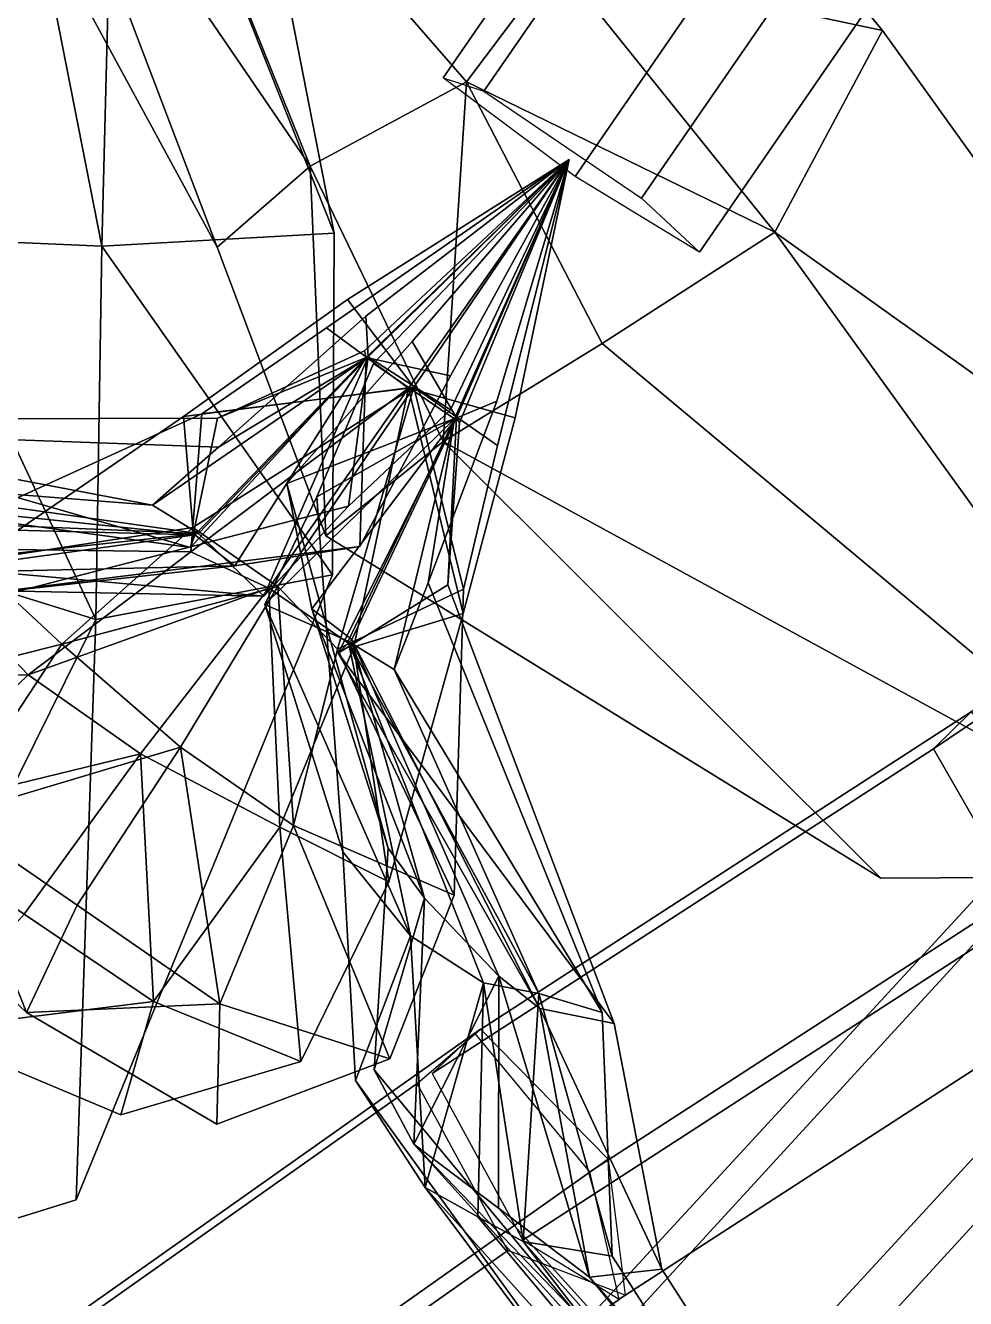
# Model space of a CAD drawing. Header units: metres. Extents: x -488 to 282, y -579 to 399.
# Drawn here: x -228.97 to -213.12, y -337.57 to -316.11 of the extents above; entities that cross this region are included whole.
import ezdxf

# ---------------------------------------------------------------- set-up
doc = ezdxf.new("R2010")
doc.units = ezdxf.units.M

msp = doc.modelspace()

# ---------------------------------------------------------------- linework, layer by layer
at = {"layer": 'coreopsi_1InfInt', "color": 3}
for points in [[(-204.6831, -322.0607, 48.5466), (-213.0257, -327.6809, 51.3827), (-213.6622, -328.307, 48.2675), (-205.2395, -322.6329, 45.4059)], [(-205.2395, -322.6329, 45.4059), (-213.6622, -328.307, 48.2675), (-212.0689, -331.0773, 47.4635), (-203.5815, -325.359, 44.582)], [(-213.0257, -327.6809, 51.3827), (-221.395, -333.0985, 54.5185), (-222.1119, -333.7765, 51.4318), (-213.6622, -328.307, 48.2675)], [(-211.074, -330.0097, 52.5094), (-219.4577, -335.4371, 55.6494), (-221.395, -333.0985, 54.5185), (-213.0257, -327.6809, 51.3827)], [(-213.6622, -328.307, 48.2675), (-222.1119, -333.7765, 51.4318), (-220.5837, -336.5894, 50.6498), (-212.0689, -331.0773, 47.4635)], [(-210.4861, -332.0967, 50.1011), (-218.9591, -337.5823, 53.2721), (-219.4577, -335.4371, 55.6494), (-211.074, -330.0097, 52.5094)], [(-212.0689, -331.0773, 47.4635), (-220.5837, -336.5894, 50.6498), (-218.9591, -337.5823, 53.2721), (-210.4861, -332.0967, 50.1011)]]:
    msp.add_3dface(points, dxfattribs=at)
at = {"layer": 'coreopsi_1Pdcel', "color": 3}
for points in [[(-213.6082, -309.8047, 196.4427), (-219.7009, -318.6608, 195.7533), (-221.9276, -316.9952, 194.1112), (-216.0362, -308.4585, 194.7932)], [(-216.0362, -308.4585, 194.7932), (-221.9276, -316.9952, 194.1112), (-221.242, -317.2183, 190.9633), (-215.4744, -308.8777, 191.6409)], [(-215.4744, -308.8777, 191.6409), (-221.242, -317.2183, 190.9633), (-218.5852, -319.0237, 190.6306), (-212.6939, -310.4869, 191.3127)], [(-211.5113, -311.0773, 194.2591), (-217.604, -319.9333, 193.5697), (-219.7009, -318.6608, 195.7533), (-213.6082, -309.8047, 196.4427)], [(-212.6939, -310.4869, 191.3127), (-218.5852, -319.0237, 190.6306), (-217.604, -319.9333, 193.5697), (-211.5113, -311.0773, 194.2591)], [(-210.7218, -332.7375, 47.6025), (-217.9631, -340.6015, 45.6723), (-219.9473, -338.4152, 44.2086), (-212.706, -330.5512, 46.1387)], [(-212.706, -330.5512, 46.1387), (-219.9473, -338.4152, 44.2086), (-219.1745, -338.3452, 41.06232), (-212.2497, -330.8032, 42.9404)], [(-212.2497, -330.8032, 42.9404), (-219.1745, -338.3452, 41.06232), (-216.7561, -340.4435, 40.5626), (-210.0258, -333.0995, 42.4087)], [(-209.0869, -334.2881, 45.2735), (-216.0117, -341.8301, 43.3954), (-217.9631, -340.6015, 45.6723), (-210.7218, -332.7375, 47.6025)], [(-221.2966, -333.032, 54.4716), (-229.0577, -338.5143, 59.02564), (-230.1249, -339.429, 56.1057), (-222.3638, -333.9467, 51.5517)], [(-219.144, -335.2252, 55.5), (-226.9051, -340.7075, 60.05404), (-229.0577, -338.5143, 59.02564), (-221.2966, -333.032, 54.4716)], [(-210.0258, -333.0995, 42.4087), (-216.7561, -340.4435, 40.5626), (-216.0117, -341.8301, 43.3954), (-209.0869, -334.2881, 45.2735)], [(-222.3638, -333.9467, 51.5517), (-230.1249, -339.429, 56.1057), (-228.5967, -342.2419, 55.3238), (-220.8356, -336.7596, 50.7698)], [(-218.8607, -337.5158, 53.2253), (-226.6218, -342.998, 57.7793), (-226.9051, -340.7075, 60.05404), (-219.144, -335.2252, 55.5)], [(-220.8356, -336.7596, 50.7698), (-228.5967, -342.2419, 55.3238), (-226.6218, -342.998, 57.7793), (-218.8607, -337.5158, 53.2253)]]:
    msp.add_3dface(points, dxfattribs=at)
at = {"layer": 'coreopsi_1Petal1', "color": 3}
for points in [[(-227.4408, -310.3539, 278.5455), (-223.7629, -319.6132, 275.8372), (-225.7856, -309.2746, 276.115)], [(-227.4408, -310.3539, 278.5455), (-225.7856, -309.2746, 276.115), (-223.7629, -319.6132, 275.8372)], [(-228.8821, -311.5806, 276.9807), (-224.1718, -318.4818, 277.2247), (-227.5042, -310.2081, 278.2336)], [(-228.8821, -311.5806, 276.9807), (-227.5042, -310.2081, 278.2336), (-224.1718, -318.4818, 277.2247)], [(-227.5042, -310.2081, 278.2336), (-224.1718, -318.4818, 277.2247), (-221.5344, -317.065, 279.1797)], [(-227.5042, -310.2081, 278.2336), (-221.5344, -317.065, 279.1797), (-224.1718, -318.4818, 277.2247)], [(-221.5344, -317.065, 279.1797), (-220.0039, -315.031, 280.9641), (-227.5042, -310.2081, 278.2336)], [(-221.5344, -317.065, 279.1797), (-227.5042, -310.2081, 278.2336), (-220.0039, -315.031, 280.9641)], [(-230.8133, -310.5099, 275.0837), (-225.7365, -319.8492, 275.4596), (-228.8821, -311.5806, 276.9807)], [(-230.8133, -310.5099, 275.0837), (-228.8821, -311.5806, 276.9807), (-225.7365, -319.8492, 275.4596)], [(-229.4705, -310.7686, 277.5909), (-227.6787, -319.8313, 276.3156), (-227.4408, -310.3539, 278.5455)], [(-229.4705, -310.7686, 277.5909), (-227.4408, -310.3539, 278.5455), (-227.6787, -319.8313, 276.3156)], [(-227.6787, -319.8313, 276.3156), (-223.7629, -319.6132, 275.8372), (-227.4408, -310.3539, 278.5455)], [(-227.6787, -319.8313, 276.3156), (-227.4408, -310.3539, 278.5455), (-223.7629, -319.6132, 275.8372)], [(-230.7805, -319.7006, 276.1576), (-227.6787, -319.8313, 276.3156), (-229.4705, -310.7686, 277.5909)], [(-230.7805, -319.7006, 276.1576), (-229.4705, -310.7686, 277.5909), (-227.6787, -319.8313, 276.3156)], [(-228.8821, -311.5806, 276.9807), (-225.7365, -319.8492, 275.4596), (-224.1718, -318.4818, 277.2247)], [(-228.8821, -311.5806, 276.9807), (-224.1718, -318.4818, 277.2247), (-225.7365, -319.8492, 275.4596)], [(-220.0039, -315.031, 280.9641), (-214.5238, -316.1973, 284.7585), (-217.9284, -312.0716, 282.5591)], [(-220.0039, -315.031, 280.9641), (-217.9284, -312.0716, 282.5591), (-214.5238, -316.1973, 284.7585)], [(-216.3354, -319.5947, 283.353), (-220.0039, -315.031, 280.9641), (-221.5344, -317.065, 279.1797)], [(-216.3354, -319.5947, 283.353), (-221.5344, -317.065, 279.1797), (-220.0039, -315.031, 280.9641)], [(-216.3354, -319.5947, 283.353), (-214.5238, -316.1973, 284.7585), (-220.0039, -315.031, 280.9641)], [(-216.3354, -319.5947, 283.353), (-220.0039, -315.031, 280.9641), (-214.5238, -316.1973, 284.7585)], [(-216.3354, -319.5947, 283.353), (-207.6218, -325.8193, 282.7248), (-214.5238, -316.1973, 284.7585)], [(-216.3354, -319.5947, 283.353), (-214.5238, -316.1973, 284.7585), (-207.6218, -325.8193, 282.7248)], [(-221.5344, -317.065, 279.1797), (-224.1718, -318.4818, 277.2247), (-221.9258, -323.1251, 279.8412)], [(-221.5344, -317.065, 279.1797), (-221.9258, -323.1251, 279.8412), (-224.1718, -318.4818, 277.2247)], [(-221.5344, -317.065, 279.1797), (-221.9258, -323.1251, 279.8412), (-219.2454, -321.4742, 281.4927)], [(-221.5344, -317.065, 279.1797), (-219.2454, -321.4742, 281.4927), (-221.9258, -323.1251, 279.8412)], [(-219.2454, -321.4742, 281.4927), (-216.3354, -319.5947, 283.353), (-221.5344, -317.065, 279.1797)], [(-219.2454, -321.4742, 281.4927), (-221.5344, -317.065, 279.1797), (-216.3354, -319.5947, 283.353)], [(-222.5103, -322.2266, 193.919), (-223.8942, -321.2098, 192.994), (-219.8059, -318.3711, 193.0142)], [(-222.5103, -322.2266, 193.919), (-219.8059, -318.3711, 193.0142), (-223.8942, -321.2098, 192.994)], [(-219.8059, -318.3711, 193.0142), (-223.5396, -320.7328, 192.3542), (-222.4201, -322.2112, 191.8239)], [(-219.8059, -318.3711, 193.0142), (-222.4201, -322.2112, 191.8239), (-223.5396, -320.7328, 192.3542)], [(-223.2274, -321.7111, 193.382), (-223.254, -321.5945, 191.4351), (-219.8059, -318.3711, 193.0142)], [(-223.2274, -321.7111, 193.382), (-219.8059, -318.3711, 193.0142), (-223.254, -321.5945, 191.4351)], [(-219.8059, -318.3711, 193.0142), (-223.2326, -321.0108, 194.1292), (-223.1926, -321.696, 192.3267)], [(-219.8059, -318.3711, 193.0142), (-223.1926, -321.696, 192.3267), (-223.2326, -321.0108, 194.1292)], [(-219.8059, -318.3711, 193.0142), (-221.804, -322.0173, 194.647), (-223.2274, -321.7111, 193.382)], [(-219.8059, -318.3711, 193.0142), (-223.2274, -321.7111, 193.382), (-221.804, -322.0173, 194.647)], [(-223.1926, -321.696, 192.3267), (-221.8036, -322.5915, 191.2907), (-219.8059, -318.3711, 193.0142)], [(-223.1926, -321.696, 192.3267), (-219.8059, -318.3711, 193.0142), (-221.8036, -322.5915, 191.2907)], [(-221.7377, -322.7419, 193.4163), (-223.1025, -321.8112, 194.4536), (-219.8059, -318.3711, 193.0142)], [(-221.7377, -322.7419, 193.4163), (-219.8059, -318.3711, 193.0142), (-223.1025, -321.8112, 194.4536)], [(-219.8059, -318.3711, 193.0142), (-220.7138, -322.7255, 193.4251), (-222.5103, -322.2266, 193.919)], [(-219.8059, -318.3711, 193.0142), (-222.5103, -322.2266, 193.919), (-220.7138, -322.7255, 193.4251)], [(-219.8059, -318.3711, 193.0142), (-222.4494, -321.4409, 191.1322), (-221.703, -322.7268, 192.361)], [(-219.8059, -318.3711, 193.0142), (-221.703, -322.7268, 192.361), (-222.4494, -321.4409, 191.1322)], [(-222.4201, -322.2112, 191.8239), (-221.0118, -323.1928, 192.7502), (-219.8059, -318.3711, 193.0142)], [(-222.4201, -322.2112, 191.8239), (-219.8059, -318.3711, 193.0142), (-221.0118, -323.1928, 192.7502)], [(-219.8059, -318.3711, 193.0142), (-221.0208, -322.4475, 191.6501), (-221.7377, -322.7419, 193.4163)], [(-219.8059, -318.3711, 193.0142), (-221.7377, -322.7419, 193.4163), (-221.0208, -322.4475, 191.6501)], [(-221.703, -322.7268, 192.361), (-221.6521, -322.8082, 194.3092), (-219.8059, -318.3711, 193.0142)], [(-221.703, -322.7268, 192.361), (-219.8059, -318.3711, 193.0142), (-221.6521, -322.8082, 194.3092)], [(-225.7365, -319.8492, 275.4596), (-223.9068, -324.7159, 277.355), (-224.1718, -318.4818, 277.2247)], [(-225.7365, -319.8492, 275.4596), (-224.1718, -318.4818, 277.2247), (-223.9068, -324.7159, 277.355)], [(-224.1718, -318.4818, 277.2247), (-223.9068, -324.7159, 277.355), (-221.9258, -323.1251, 279.8412)], [(-224.1718, -318.4818, 277.2247), (-221.9258, -323.1251, 279.8412), (-223.9068, -324.7159, 277.355)], [(-231.5016, -324.9679, 277.4867), (-227.7838, -326.1238, 276.9361), (-230.7805, -319.7006, 276.1576)], [(-231.5016, -324.9679, 277.4867), (-230.7805, -319.7006, 276.1576), (-227.7838, -326.1238, 276.9361)], [(-227.7838, -326.1238, 276.9361), (-227.6787, -319.8313, 276.3156), (-230.7805, -319.7006, 276.1576)], [(-227.7838, -326.1238, 276.9361), (-230.7805, -319.7006, 276.1576), (-227.6787, -319.8313, 276.3156)], [(-227.6787, -319.8313, 276.3156), (-223.7935, -325.3713, 276.3787), (-223.7629, -319.6132, 275.8372)], [(-227.6787, -319.8313, 276.3156), (-223.7629, -319.6132, 275.8372), (-223.7935, -325.3713, 276.3787)], [(-208.5029, -330.4549, 279.5164), (-216.3354, -319.5947, 283.353), (-219.2454, -321.4742, 281.4927)], [(-208.5029, -330.4549, 279.5164), (-219.2454, -321.4742, 281.4927), (-216.3354, -319.5947, 283.353)], [(-208.5029, -330.4549, 279.5164), (-207.6218, -325.8193, 282.7248), (-216.3354, -319.5947, 283.353)], [(-208.5029, -330.4549, 279.5164), (-216.3354, -319.5947, 283.353), (-207.6218, -325.8193, 282.7248)], [(-227.7838, -326.1238, 276.9361), (-223.7935, -325.3713, 276.3787), (-227.6787, -319.8313, 276.3156)], [(-227.7838, -326.1238, 276.9361), (-227.6787, -319.8313, 276.3156), (-223.7935, -325.3713, 276.3787)], [(-223.5396, -320.7328, 192.3542), (-226.3073, -322.7045, 192.0082), (-222.4201, -322.2112, 191.8239)], [(-223.5396, -320.7328, 192.3542), (-222.4201, -322.2112, 191.8239), (-226.3073, -322.7045, 192.0082)], [(-223.2326, -321.0108, 194.1292), (-225.7156, -323.2213, 194.9144), (-223.1926, -321.696, 192.3267)], [(-223.2326, -321.0108, 194.1292), (-223.1926, -321.696, 192.3267), (-225.7156, -323.2213, 194.9144)], [(-222.5103, -322.2266, 193.919), (-225.9963, -322.6572, 193.9996), (-223.8942, -321.2098, 192.994)], [(-222.5103, -322.2266, 193.919), (-223.8942, -321.2098, 192.994), (-225.9963, -322.6572, 193.9996)], [(-222.4494, -321.4409, 191.1322), (-224.5647, -323.8313, 189.9159), (-221.703, -322.7268, 192.361)], [(-222.4494, -321.4409, 191.1322), (-221.703, -322.7268, 192.361), (-224.5647, -323.8313, 189.9159)], [(-223.2274, -321.7111, 193.382), (-225.7318, -322.7339, 191.1401), (-223.254, -321.5945, 191.4351)], [(-223.2274, -321.7111, 193.382), (-223.254, -321.5945, 191.4351), (-225.7318, -322.7339, 191.1401)], [(-219.2454, -321.4742, 281.4927), (-221.9258, -323.1251, 279.8412), (-208.5029, -330.4549, 279.5164)], [(-219.2454, -321.4742, 281.4927), (-208.5029, -330.4549, 279.5164), (-221.9258, -323.1251, 279.8412)], [(-223.1926, -321.696, 192.3267), (-226.8251, -324.1966, 193.2904), (-226.0532, -324.6748, 191.8007)], [(-223.1926, -321.696, 192.3267), (-226.0532, -324.6748, 191.8007), (-226.8251, -324.1966, 193.2904)], [(-223.1926, -321.696, 192.3267), (-225.7156, -323.2213, 194.9144), (-226.8251, -324.1966, 193.2904)], [(-223.1926, -321.696, 192.3267), (-226.8251, -324.1966, 193.2904), (-225.7156, -323.2213, 194.9144)], [(-226.1135, -324.701, 193.6331), (-226.188, -324.9138, 191.9277), (-223.2274, -321.7111, 193.382)], [(-226.1135, -324.701, 193.6331), (-223.2274, -321.7111, 193.382), (-226.188, -324.9138, 191.9277)], [(-226.188, -324.9138, 191.9277), (-225.7318, -322.7339, 191.1401), (-223.2274, -321.7111, 193.382)], [(-226.188, -324.9138, 191.9277), (-223.2274, -321.7111, 193.382), (-225.7318, -322.7339, 191.1401)], [(-223.2274, -321.7111, 193.382), (-225.4409, -325.2224, 195.1561), (-226.1135, -324.701, 193.6331)], [(-223.2274, -321.7111, 193.382), (-226.1135, -324.701, 193.6331), (-225.4409, -325.2224, 195.1561)], [(-226.0532, -324.6748, 191.8007), (-224.953, -325.7332, 191.0078), (-223.1926, -321.696, 192.3267)], [(-226.0532, -324.6748, 191.8007), (-223.1926, -321.696, 192.3267), (-224.953, -325.7332, 191.0078)], [(-223.2274, -321.7111, 193.382), (-223.331, -324.8973, 195.6679), (-225.4409, -325.2224, 195.1561)], [(-223.2274, -321.7111, 193.382), (-225.4409, -325.2224, 195.1561), (-223.331, -324.8973, 195.6679)], [(-224.953, -325.7332, 191.0078), (-223.5224, -324.2148, 189.8996), (-223.1926, -321.696, 192.3267)], [(-224.953, -325.7332, 191.0078), (-223.1926, -321.696, 192.3267), (-223.5224, -324.2148, 189.8996)], [(-221.7377, -322.7419, 193.4163), (-224.0591, -324.0591, 195.7011), (-223.1025, -321.8112, 194.4536)], [(-221.7377, -322.7419, 193.4163), (-223.1025, -321.8112, 194.4536), (-224.0591, -324.0591, 195.7011)], [(-223.1926, -321.696, 192.3267), (-223.5224, -324.2148, 189.8996), (-221.8036, -322.5915, 191.2907)], [(-223.1926, -321.696, 192.3267), (-221.8036, -322.5915, 191.2907), (-223.5224, -324.2148, 189.8996)], [(-221.804, -322.0173, 194.647), (-223.331, -324.8973, 195.6679), (-223.2274, -321.7111, 193.382)], [(-221.804, -322.0173, 194.647), (-223.2274, -321.7111, 193.382), (-223.331, -324.8973, 195.6679)], [(-222.4201, -322.2112, 191.8239), (-226.3073, -322.7045, 192.0082), (-226.1453, -324.5767, 190.8733)], [(-222.4201, -322.2112, 191.8239), (-226.1453, -324.5767, 190.8733), (-226.3073, -322.7045, 192.0082)], [(-224.8683, -325.5962, 194.5657), (-226.1782, -324.9839, 193.6337), (-222.5103, -322.2266, 193.919)], [(-224.8683, -325.5962, 194.5657), (-222.5103, -322.2266, 193.919), (-226.1782, -324.9839, 193.6337)], [(-226.1782, -324.9839, 193.6337), (-225.9963, -322.6572, 193.9996), (-222.5103, -322.2266, 193.919)], [(-226.1782, -324.9839, 193.6337), (-222.5103, -322.2266, 193.919), (-225.9963, -322.6572, 193.9996)], [(-222.4201, -322.2112, 191.8239), (-226.1453, -324.5767, 190.8733), (-224.7117, -325.5695, 190.9277)], [(-222.4201, -322.2112, 191.8239), (-224.7117, -325.5695, 190.9277), (-226.1453, -324.5767, 190.8733)], [(-222.5103, -322.2266, 193.919), (-223.4347, -326.589, 194.6201), (-224.8683, -325.5962, 194.5657)], [(-222.5103, -322.2266, 193.919), (-224.8683, -325.5962, 194.5657), (-223.4347, -326.589, 194.6201)], [(-224.7117, -325.5695, 190.9277), (-223.7079, -326.6247, 191.8432), (-222.4201, -322.2112, 191.8239)], [(-224.7117, -325.5695, 190.9277), (-222.4201, -322.2112, 191.8239), (-223.7079, -326.6247, 191.8432)], [(-223.7079, -326.6247, 191.8432), (-221.5852, -325.6167, 191.601), (-222.4201, -322.2112, 191.8239)], [(-223.7079, -326.6247, 191.8432), (-222.4201, -322.2112, 191.8239), (-221.5852, -325.6167, 191.601)], [(-222.5103, -322.2266, 193.919), (-221.5883, -326.024, 193.5756), (-223.4347, -326.589, 194.6201)], [(-222.5103, -322.2266, 193.919), (-223.4347, -326.589, 194.6201), (-221.5883, -326.024, 193.5756)], [(-220.7138, -322.7255, 193.4251), (-221.5883, -326.024, 193.5756), (-222.5103, -322.2266, 193.919)], [(-220.7138, -322.7255, 193.4251), (-222.5103, -322.2266, 193.919), (-221.5883, -326.024, 193.5756)], [(-222.4201, -322.2112, 191.8239), (-221.5852, -325.6167, 191.601), (-221.0118, -323.1928, 192.7502)], [(-222.4201, -322.2112, 191.8239), (-221.0118, -323.1928, 192.7502), (-221.5852, -325.6167, 191.601)], [(-221.0208, -322.4475, 191.6501), (-222.1801, -325.5072, 190.6694), (-221.7377, -322.7419, 193.4163)], [(-221.0208, -322.4475, 191.6501), (-221.7377, -322.7419, 193.4163), (-222.1801, -325.5072, 190.6694)], [(-226.188, -324.9138, 191.9277), (-233.6633, -322.7558, 191.6379), (-225.7318, -322.7339, 191.1401)], [(-226.188, -324.9138, 191.9277), (-225.7318, -322.7339, 191.1401), (-233.6633, -322.7558, 191.6379)], [(-226.1782, -324.9839, 193.6337), (-230.9676, -324.9206, 199.7721), (-225.9963, -322.6572, 193.9996)], [(-226.1782, -324.9839, 193.6337), (-225.9963, -322.6572, 193.9996), (-230.9676, -324.9206, 199.7721)], [(-226.3073, -322.7045, 192.0082), (-229.8636, -325.1447, 185.245), (-226.1453, -324.5767, 190.8733)], [(-226.3073, -322.7045, 192.0082), (-226.1453, -324.5767, 190.8733), (-229.8636, -325.1447, 185.245)], [(-223.5269, -326.4909, 193.6927), (-224.9331, -325.8753, 194.4691), (-221.7377, -322.7419, 193.4163)], [(-223.5269, -326.4909, 193.6927), (-221.7377, -322.7419, 193.4163), (-224.9331, -325.8753, 194.4691)], [(-224.9331, -325.8753, 194.4691), (-224.0591, -324.0591, 195.7011), (-221.7377, -322.7419, 193.4163)], [(-224.9331, -325.8753, 194.4691), (-221.7377, -322.7419, 193.4163), (-224.0591, -324.0591, 195.7011)], [(-221.703, -322.7268, 192.361), (-224.5647, -323.8313, 189.9159), (-224.1392, -325.9433, 190.3373)], [(-221.703, -322.7268, 192.361), (-224.1392, -325.9433, 190.3373), (-224.5647, -323.8313, 189.9159)], [(-221.703, -322.7268, 192.361), (-224.1392, -325.9433, 190.3373), (-223.4665, -326.4647, 191.8602)], [(-221.703, -322.7268, 192.361), (-223.4665, -326.4647, 191.8602), (-224.1392, -325.9433, 190.3373)], [(-223.4665, -326.4647, 191.8602), (-223.6981, -326.6947, 193.5492), (-221.703, -322.7268, 192.361)], [(-223.4665, -326.4647, 191.8602), (-221.703, -322.7268, 192.361), (-223.6981, -326.6947, 193.5492)], [(-223.6981, -326.6947, 193.5492), (-221.8497, -325.54, 194.4605), (-221.703, -322.7268, 192.361)], [(-223.6981, -326.6947, 193.5492), (-221.703, -322.7268, 192.361), (-221.8497, -325.54, 194.4605)], [(-221.7377, -322.7419, 193.4163), (-222.755, -326.9691, 192.2029), (-223.5269, -326.4909, 193.6927)], [(-221.7377, -322.7419, 193.4163), (-223.5269, -326.4909, 193.6927), (-222.755, -326.9691, 192.2029)], [(-221.7377, -322.7419, 193.4163), (-222.1801, -325.5072, 190.6694), (-222.755, -326.9691, 192.2029)], [(-221.7377, -322.7419, 193.4163), (-222.755, -326.9691, 192.2029), (-222.1801, -325.5072, 190.6694)], [(-221.703, -322.7268, 192.361), (-221.8497, -325.54, 194.4605), (-221.6521, -322.8082, 194.3092)], [(-221.703, -322.7268, 192.361), (-221.6521, -322.8082, 194.3092), (-221.8497, -325.54, 194.4605)], [(-233.0776, -323.9748, 194.2928), (-233.6633, -322.7558, 191.6379), (-226.188, -324.9138, 191.9277)], [(-233.0776, -323.9748, 194.2928), (-226.188, -324.9138, 191.9277), (-233.6633, -322.7558, 191.6379)], [(-225.7156, -323.2213, 194.9144), (-233.4624, -322.9398, 192.8531), (-226.8251, -324.1966, 193.2904)], [(-225.7156, -323.2213, 194.9144), (-226.8251, -324.1966, 193.2904), (-233.4624, -322.9398, 192.8531)], [(-226.8251, -324.1966, 193.2904), (-233.4624, -322.9398, 192.8531), (-232.7221, -323.7402, 191.11)], [(-226.8251, -324.1966, 193.2904), (-232.7221, -323.7402, 191.11), (-233.4624, -322.9398, 192.8531)], [(-223.9068, -324.7159, 277.355), (-214.5471, -330.4883, 277.6567), (-221.9258, -323.1251, 279.8412)], [(-223.9068, -324.7159, 277.355), (-221.9258, -323.1251, 279.8412), (-214.5471, -330.4883, 277.6567)], [(-221.9258, -323.1251, 279.8412), (-214.5471, -330.4883, 277.6567), (-208.5029, -330.4549, 279.5164)], [(-221.9258, -323.1251, 279.8412), (-208.5029, -330.4549, 279.5164), (-214.5471, -330.4883, 277.6567)], [(-226.8251, -324.1966, 193.2904), (-232.7221, -323.7402, 191.11), (-226.0532, -324.6748, 191.8007)], [(-226.8251, -324.1966, 193.2904), (-226.0532, -324.6748, 191.8007), (-232.7221, -323.7402, 191.11)], [(-226.0532, -324.6748, 191.8007), (-232.7221, -323.7402, 191.11), (-232.136, -324.4219, 188.5677)], [(-226.0532, -324.6748, 191.8007), (-232.136, -324.4219, 188.5677), (-232.7221, -323.7402, 191.11)], [(-226.1135, -324.701, 193.6331), (-233.0776, -323.9748, 194.2928), (-226.188, -324.9138, 191.9277)], [(-226.1135, -324.701, 193.6331), (-226.188, -324.9138, 191.9277), (-233.0776, -323.9748, 194.2928)], [(-232.3961, -324.5351, 196.4648), (-233.0776, -323.9748, 194.2928), (-226.1135, -324.701, 193.6331)], [(-232.3961, -324.5351, 196.4648), (-226.1135, -324.701, 193.6331), (-233.0776, -323.9748, 194.2928)], [(-224.5647, -323.8313, 189.9159), (-222.8559, -329.9808, 185.0573), (-224.1392, -325.9433, 190.3373)], [(-224.5647, -323.8313, 189.9159), (-224.1392, -325.9433, 190.3373), (-222.8559, -329.9808, 185.0573)], [(-224.953, -325.7332, 191.0078), (-229.0883, -325.6496, 184.4114), (-223.5224, -324.2148, 189.8996)], [(-224.953, -325.7332, 191.0078), (-223.5224, -324.2148, 189.8996), (-229.0883, -325.6496, 184.4114)], [(-224.9331, -325.8753, 194.4691), (-223.6192, -330.0415, 200.9141), (-224.0591, -324.0591, 195.7011)], [(-224.9331, -325.8753, 194.4691), (-224.0591, -324.0591, 195.7011), (-223.6192, -330.0415, 200.9141)], [(-232.136, -324.4219, 188.5677), (-230.901, -325.1986, 186.7327), (-226.0532, -324.6748, 191.8007)], [(-232.136, -324.4219, 188.5677), (-226.0532, -324.6748, 191.8007), (-230.901, -325.1986, 186.7327)], [(-226.1135, -324.701, 193.6331), (-230.7964, -325.3445, 198.479), (-232.3961, -324.5351, 196.4648)], [(-226.1135, -324.701, 193.6331), (-232.3961, -324.5351, 196.4648), (-230.7964, -325.3445, 198.479)], [(-226.0532, -324.6748, 191.8007), (-230.901, -325.1986, 186.7327), (-224.953, -325.7332, 191.0078)], [(-226.0532, -324.6748, 191.8007), (-224.953, -325.7332, 191.0078), (-230.901, -325.1986, 186.7327)], [(-226.1453, -324.5767, 190.8733), (-229.8636, -325.1447, 185.245), (-228.3566, -326.542, 185.3068)], [(-226.1453, -324.5767, 190.8733), (-228.3566, -326.542, 185.3068), (-229.8636, -325.1447, 185.245)], [(-226.1453, -324.5767, 190.8733), (-228.3566, -326.542, 185.3068), (-224.7117, -325.5695, 190.9277)], [(-226.1453, -324.5767, 190.8733), (-224.7117, -325.5695, 190.9277), (-228.3566, -326.542, 185.3068)], [(-225.4409, -325.2224, 195.1561), (-230.7964, -325.3445, 198.479), (-226.1135, -324.701, 193.6331)], [(-225.4409, -325.2224, 195.1561), (-226.1135, -324.701, 193.6331), (-230.7964, -325.3445, 198.479)], [(-233.4461, -337.5649, 271.3636), (-227.7838, -326.1238, 276.9361), (-231.5016, -324.9679, 277.4867)], [(-233.4461, -337.5649, 271.3636), (-231.5016, -324.9679, 277.4867), (-227.7838, -326.1238, 276.9361)], [(-228.9246, -327.0612, 200.121), (-233.2764, -327.0674, 202.7861), (-230.9676, -324.9206, 199.7721)], [(-228.9246, -327.0612, 200.121), (-230.9676, -324.9206, 199.7721), (-233.2764, -327.0674, 202.7861)], [(-228.9246, -327.0612, 200.121), (-230.9676, -324.9206, 199.7721), (-226.1782, -324.9839, 193.6337)], [(-228.9246, -327.0612, 200.121), (-226.1782, -324.9839, 193.6337), (-230.9676, -324.9206, 199.7721)], [(-223.331, -324.8973, 195.6679), (-229.8516, -325.7103, 200.2681), (-225.4409, -325.2224, 195.1561)], [(-223.331, -324.8973, 195.6679), (-225.4409, -325.2224, 195.1561), (-229.8516, -325.7103, 200.2681)], [(-224.8683, -325.5962, 194.5657), (-228.9246, -327.0612, 200.121), (-226.1782, -324.9839, 193.6337)], [(-224.8683, -325.5962, 194.5657), (-226.1782, -324.9839, 193.6337), (-228.9246, -327.0612, 200.121)], [(-229.8636, -325.1447, 185.245), (-232.0859, -327.4772, 182.5921), (-228.3566, -326.542, 185.3068)], [(-229.8636, -325.1447, 185.245), (-228.3566, -326.542, 185.3068), (-232.0859, -327.4772, 182.5921)], [(-230.901, -325.1986, 186.7327), (-229.0883, -325.6496, 184.4114), (-224.953, -325.7332, 191.0078)], [(-230.901, -325.1986, 186.7327), (-224.953, -325.7332, 191.0078), (-229.0883, -325.6496, 184.4114)], [(-225.4409, -325.2224, 195.1561), (-229.8516, -325.7103, 200.2681), (-230.7964, -325.3445, 198.479)], [(-225.4409, -325.2224, 195.1561), (-230.7964, -325.3445, 198.479), (-229.8516, -325.7103, 200.2681)], [(-227.7838, -326.1238, 276.9361), (-228.1164, -335.9069, 272.5486), (-223.7935, -325.3713, 276.3787)], [(-227.7838, -326.1238, 276.9361), (-223.7935, -325.3713, 276.3787), (-228.1164, -335.9069, 272.5486)], [(-222.1801, -325.5072, 190.6694), (-219.2451, -332.7513, 192.4724), (-222.755, -326.9691, 192.2029)], [(-222.1801, -325.5072, 190.6694), (-222.755, -326.9691, 192.2029), (-219.2451, -332.7513, 192.4724)], [(-227.0297, -328.3929, 200.4837), (-228.9246, -327.0612, 200.121), (-224.8683, -325.5962, 194.5657)], [(-227.0297, -328.3929, 200.4837), (-224.8683, -325.5962, 194.5657), (-228.9246, -327.0612, 200.121)], [(-224.7117, -325.5695, 190.9277), (-228.3566, -326.542, 185.3068), (-226.3548, -328.2777, 184.8054)], [(-224.7117, -325.5695, 190.9277), (-226.3548, -328.2777, 184.8054), (-228.3566, -326.542, 185.3068)], [(-224.8683, -325.5962, 194.5657), (-224.6813, -329.6271, 200.001), (-227.0297, -328.3929, 200.4837)], [(-224.8683, -325.5962, 194.5657), (-227.0297, -328.3929, 200.4837), (-224.6813, -329.6271, 200.001)], [(-226.3548, -328.2777, 184.8054), (-224.4518, -329.5977, 185.1686), (-224.7117, -325.5695, 190.9277)], [(-226.3548, -328.2777, 184.8054), (-224.7117, -325.5695, 190.9277), (-224.4518, -329.5977, 185.1686)], [(-223.4347, -326.589, 194.6201), (-224.6813, -329.6271, 200.001), (-224.8683, -325.5962, 194.5657)], [(-223.4347, -326.589, 194.6201), (-224.8683, -325.5962, 194.5657), (-224.6813, -329.6271, 200.001)], [(-224.7117, -325.5695, 190.9277), (-224.4518, -329.5977, 185.1686), (-223.7079, -326.6247, 191.8432)], [(-224.7117, -325.5695, 190.9277), (-223.7079, -326.6247, 191.8432), (-224.4518, -329.5977, 185.1686)], [(-223.7079, -326.6247, 191.8432), (-221.7399, -330.7704, 185.5534), (-221.5852, -325.6167, 191.601)], [(-223.7079, -326.6247, 191.8432), (-221.5852, -325.6167, 191.601), (-221.7399, -330.7704, 185.5534)], [(-223.6981, -326.6947, 193.5492), (-219.0442, -332.9352, 193.6876), (-221.8497, -325.54, 194.4605)], [(-223.6981, -326.6947, 193.5492), (-221.8497, -325.54, 194.4605), (-219.0442, -332.9352, 193.6876)], [(-223.5269, -326.4909, 193.6927), (-222.4754, -331.4603, 198.5569), (-224.9331, -325.8753, 194.4691)], [(-223.5269, -326.4909, 193.6927), (-224.9331, -325.8753, 194.4691), (-222.4754, -331.4603, 198.5569)], [(-222.4754, -331.4603, 198.5569), (-223.6192, -330.0415, 200.9141), (-224.9331, -325.8753, 194.4691)], [(-222.4754, -331.4603, 198.5569), (-224.9331, -325.8753, 194.4691), (-223.6192, -330.0415, 200.9141)], [(-224.1392, -325.9433, 190.3373), (-222.2415, -330.8246, 186.8288), (-223.4665, -326.4647, 191.8602)], [(-224.1392, -325.9433, 190.3373), (-223.4665, -326.4647, 191.8602), (-222.2415, -330.8246, 186.8288)], [(-224.1392, -325.9433, 190.3373), (-222.8559, -329.9808, 185.0573), (-222.2415, -330.8246, 186.8288)], [(-224.1392, -325.9433, 190.3373), (-222.2415, -330.8246, 186.8288), (-222.8559, -329.9808, 185.0573)], [(-233.4461, -337.5649, 271.3636), (-228.1164, -335.9069, 272.5486), (-227.7838, -326.1238, 276.9361)], [(-233.4461, -337.5649, 271.3636), (-227.7838, -326.1238, 276.9361), (-228.1164, -335.9069, 272.5486)], [(-221.5883, -326.024, 193.5756), (-222.8439, -330.5464, 200.0804), (-223.4347, -326.589, 194.6201)], [(-221.5883, -326.024, 193.5756), (-223.4347, -326.589, 194.6201), (-222.8439, -330.5464, 200.0804)], [(-228.3566, -326.542, 185.3068), (-232.0859, -327.4772, 182.5921), (-230.2665, -329.4445, 182.6703)], [(-228.3566, -326.542, 185.3068), (-230.2665, -329.4445, 182.6703), (-232.0859, -327.4772, 182.5921)], [(-226.3548, -328.2777, 184.8054), (-228.3566, -326.542, 185.3068), (-230.2665, -329.4445, 182.6703)], [(-226.3548, -328.2777, 184.8054), (-230.2665, -329.4445, 182.6703), (-228.3566, -326.542, 185.3068)], [(-223.4347, -326.589, 194.6201), (-222.8439, -330.5464, 200.0804), (-224.6813, -329.6271, 200.001)], [(-223.4347, -326.589, 194.6201), (-224.6813, -329.6271, 200.001), (-222.8439, -330.5464, 200.0804)], [(-223.4665, -326.4647, 191.8602), (-220.2988, -332.6841, 190.9967), (-223.6981, -326.6947, 193.5492)], [(-223.4665, -326.4647, 191.8602), (-223.6981, -326.6947, 193.5492), (-220.2988, -332.6841, 190.9967)], [(-222.755, -326.9691, 192.2029), (-220.3158, -332.4289, 194.1978), (-223.5269, -326.4909, 193.6927)], [(-222.755, -326.9691, 192.2029), (-223.5269, -326.4909, 193.6927), (-220.3158, -332.4289, 194.1978)], [(-223.5269, -326.4909, 193.6927), (-220.3158, -332.4289, 194.1978), (-221.2485, -332.2487, 196.7214)], [(-223.5269, -326.4909, 193.6927), (-221.2485, -332.2487, 196.7214), (-220.3158, -332.4289, 194.1978)], [(-221.2485, -332.2487, 196.7214), (-222.4754, -331.4603, 198.5569), (-223.5269, -326.4909, 193.6927)], [(-221.2485, -332.2487, 196.7214), (-223.5269, -326.4909, 193.6927), (-222.4754, -331.4603, 198.5569)], [(-223.4665, -326.4647, 191.8602), (-222.2415, -330.8246, 186.8288), (-220.9884, -332.1356, 188.8244)], [(-223.4665, -326.4647, 191.8602), (-220.9884, -332.1356, 188.8244), (-222.2415, -330.8246, 186.8288)], [(-220.9884, -332.1356, 188.8244), (-220.2988, -332.6841, 190.9967), (-223.4665, -326.4647, 191.8602)], [(-220.9884, -332.1356, 188.8244), (-223.4665, -326.4647, 191.8602), (-220.2988, -332.6841, 190.9967)], [(-224.4518, -329.5977, 185.1686), (-221.7399, -330.7704, 185.5534), (-223.7079, -326.6247, 191.8432)], [(-224.4518, -329.5977, 185.1686), (-223.7079, -326.6247, 191.8432), (-221.7399, -330.7704, 185.5534)], [(-220.2988, -332.6841, 190.9967), (-219.0442, -332.9352, 193.6876), (-223.6981, -326.6947, 193.5492)], [(-220.2988, -332.6841, 190.9967), (-223.6981, -326.6947, 193.5492), (-219.0442, -332.9352, 193.6876)], [(-222.755, -326.9691, 192.2029), (-219.2451, -332.7513, 192.4724), (-220.3158, -332.4289, 194.1978)], [(-222.755, -326.9691, 192.2029), (-220.3158, -332.4289, 194.1978), (-219.2451, -332.7513, 192.4724)], [(-231.4149, -329.455, 203.4092), (-233.2764, -327.0674, 202.7861), (-228.9246, -327.0612, 200.121)], [(-231.4149, -329.455, 203.4092), (-228.9246, -327.0612, 200.121), (-233.2764, -327.0674, 202.7861)], [(-231.4149, -329.455, 203.4092), (-228.9246, -327.0612, 200.121), (-227.0297, -328.3929, 200.4837)], [(-231.4149, -329.455, 203.4092), (-227.0297, -328.3929, 200.4837), (-228.9246, -327.0612, 200.121)], [(-226.3548, -328.2777, 184.8054), (-230.2665, -329.4445, 182.6703), (-228.0993, -330.9412, 182.1707)], [(-226.3548, -328.2777, 184.8054), (-228.0993, -330.9412, 182.1707), (-230.2665, -329.4445, 182.6703)], [(-228.0993, -330.9412, 182.1707), (-225.693, -332.6033, 181.6801), (-226.3548, -328.2777, 184.8054)], [(-228.0993, -330.9412, 182.1707), (-226.3548, -328.2777, 184.8054), (-225.693, -332.6033, 181.6801)], [(-225.693, -332.6033, 181.6801), (-224.4518, -329.5977, 185.1686), (-226.3548, -328.2777, 184.8054)], [(-225.693, -332.6033, 181.6801), (-226.3548, -328.2777, 184.8054), (-224.4518, -329.5977, 185.1686)], [(-228.9924, -331.0936, 202.9195), (-231.4149, -329.455, 203.4092), (-227.0297, -328.3929, 200.4837)], [(-228.9924, -331.0936, 202.9195), (-227.0297, -328.3929, 200.4837), (-231.4149, -329.455, 203.4092)], [(-227.0297, -328.3929, 200.4837), (-226.8089, -332.5668, 202.4207), (-228.9924, -331.0936, 202.9195)], [(-227.0297, -328.3929, 200.4837), (-228.9924, -331.0936, 202.9195), (-226.8089, -332.5668, 202.4207)], [(-227.0297, -328.3929, 200.4837), (-224.6813, -329.6271, 200.001), (-226.8089, -332.5668, 202.4207)], [(-227.0297, -328.3929, 200.4837), (-226.8089, -332.5668, 202.4207), (-224.6813, -329.6271, 200.001)], [(-230.2665, -329.4445, 182.6703), (-231.5828, -330.2443, 174.7875), (-228.9537, -332.7491, 171.6959)], [(-230.2665, -329.4445, 182.6703), (-228.9537, -332.7491, 171.6959), (-231.5828, -330.2443, 174.7875)], [(-228.0993, -330.9412, 182.1707), (-230.2665, -329.4445, 182.6703), (-228.9537, -332.7491, 171.6959)], [(-228.0993, -330.9412, 182.1707), (-228.9537, -332.7491, 171.6959), (-230.2665, -329.4445, 182.6703)], [(-225.693, -332.6033, 181.6801), (-222.8241, -333.5332, 182.3573), (-224.4518, -329.5977, 185.1686)], [(-225.693, -332.6033, 181.6801), (-224.4518, -329.5977, 185.1686), (-222.8241, -333.5332, 182.3573)], [(-224.4518, -329.5977, 185.1686), (-222.8241, -333.5332, 182.3573), (-221.7399, -330.7704, 185.5534)], [(-224.4518, -329.5977, 185.1686), (-221.7399, -330.7704, 185.5534), (-222.8241, -333.5332, 182.3573)], [(-224.6813, -329.6271, 200.001), (-224.3288, -333.578, 202.5343), (-226.8089, -332.5668, 202.4207)], [(-224.6813, -329.6271, 200.001), (-226.8089, -332.5668, 202.4207), (-224.3288, -333.578, 202.5343)], [(-222.8439, -330.5464, 200.0804), (-224.3288, -333.578, 202.5343), (-224.6813, -329.6271, 200.001)], [(-222.8439, -330.5464, 200.0804), (-224.6813, -329.6271, 200.001), (-224.3288, -333.578, 202.5343)], [(-222.4754, -331.4603, 198.5569), (-223.4041, -333.8961, 202.9439), (-223.6192, -330.0415, 200.9141)], [(-222.4754, -331.4603, 198.5569), (-223.6192, -330.0415, 200.9141), (-223.4041, -333.8961, 202.9439)], [(-222.8559, -329.9808, 185.0573), (-223.0891, -333.7181, 183.2147), (-222.2415, -330.8246, 186.8288)], [(-222.8559, -329.9808, 185.0573), (-222.2415, -330.8246, 186.8288), (-223.0891, -333.7181, 183.2147)], [(-222.2415, -330.8246, 186.8288), (-223.0891, -333.7181, 183.2147), (-222.4208, -334.9713, 185.4884)], [(-222.2415, -330.8246, 186.8288), (-222.4208, -334.9713, 185.4884), (-223.0891, -333.7181, 183.2147)], [(-220.9884, -332.1356, 188.8244), (-222.2415, -330.8246, 186.8288), (-222.4208, -334.9713, 185.4884)], [(-220.9884, -332.1356, 188.8244), (-222.4208, -334.9713, 185.4884), (-222.2415, -330.8246, 186.8288)], [(-228.9924, -331.0936, 202.9195), (-226.8089, -332.5668, 202.4207), (-230.7426, -333.0544, 213.2544)], [(-228.9924, -331.0936, 202.9195), (-230.7426, -333.0544, 213.2544), (-226.8089, -332.5668, 202.4207)], [(-228.9537, -332.7491, 171.6959), (-225.693, -332.6033, 181.6801), (-228.0993, -330.9412, 182.1707)], [(-228.9537, -332.7491, 171.6959), (-228.0993, -330.9412, 182.1707), (-225.693, -332.6033, 181.6801)], [(-222.2328, -335.7011, 200.7249), (-223.4041, -333.8961, 202.9439), (-222.4754, -331.4603, 198.5569)], [(-222.2328, -335.7011, 200.7249), (-222.4754, -331.4603, 198.5569), (-223.4041, -333.8961, 202.9439)], [(-222.2328, -335.7011, 200.7249), (-222.4754, -331.4603, 198.5569), (-221.2485, -332.2487, 196.7214)], [(-222.2328, -335.7011, 200.7249), (-221.2485, -332.2487, 196.7214), (-222.4754, -331.4603, 198.5569)], [(-220.9884, -332.1356, 188.8244), (-222.4208, -334.9713, 185.4884), (-220.9973, -336.0467, 187.4894)], [(-220.9884, -332.1356, 188.8244), (-220.9973, -336.0467, 187.4894), (-222.4208, -334.9713, 185.4884)], [(-220.9973, -336.0467, 187.4894), (-219.4617, -337.2089, 189.7442), (-220.9884, -332.1356, 188.8244)], [(-220.9973, -336.0467, 187.4894), (-220.9884, -332.1356, 188.8244), (-219.4617, -337.2089, 189.7442)], [(-219.4617, -337.2089, 189.7442), (-220.2988, -332.6841, 190.9967), (-220.9884, -332.1356, 188.8244)], [(-219.4617, -337.2089, 189.7442), (-220.9884, -332.1356, 188.8244), (-220.2988, -332.6841, 190.9967)], [(-221.3416, -336.1964, 197.9404), (-222.2328, -335.7011, 200.7249), (-221.2485, -332.2487, 196.7214)], [(-221.3416, -336.1964, 197.9404), (-221.2485, -332.2487, 196.7214), (-222.2328, -335.7011, 200.7249)], [(-221.2485, -332.2487, 196.7214), (-220.5789, -336.612, 195.4042), (-221.3416, -336.1964, 197.9404)], [(-221.2485, -332.2487, 196.7214), (-221.3416, -336.1964, 197.9404), (-220.5789, -336.612, 195.4042)], [(-221.2485, -332.2487, 196.7214), (-220.3158, -332.4289, 194.1978), (-220.5789, -336.612, 195.4042)], [(-221.2485, -332.2487, 196.7214), (-220.5789, -336.612, 195.4042), (-220.3158, -332.4289, 194.1978)], [(-226.8089, -332.5668, 202.4207), (-227.3636, -334.4741, 210.2031), (-230.7426, -333.0544, 213.2544)], [(-226.8089, -332.5668, 202.4207), (-230.7426, -333.0544, 213.2544), (-227.3636, -334.4741, 210.2031)], [(-228.9537, -332.7491, 171.6959), (-225.7412, -334.6349, 173.85), (-225.693, -332.6033, 181.6801)], [(-228.9537, -332.7491, 171.6959), (-225.693, -332.6033, 181.6801), (-225.7412, -334.6349, 173.85)], [(-224.3288, -333.578, 202.5343), (-227.3636, -334.4741, 210.2031), (-226.8089, -332.5668, 202.4207)], [(-224.3288, -333.578, 202.5343), (-226.8089, -332.5668, 202.4207), (-227.3636, -334.4741, 210.2031)], [(-225.693, -332.6033, 181.6801), (-225.7412, -334.6349, 173.85), (-222.8241, -333.5332, 182.3573)], [(-225.693, -332.6033, 181.6801), (-222.8241, -333.5332, 182.3573), (-225.7412, -334.6349, 173.85)], [(-220.3158, -332.4289, 194.1978), (-219.0808, -336.8584, 193.1948), (-220.5789, -336.612, 195.4042)], [(-220.3158, -332.4289, 194.1978), (-220.5789, -336.612, 195.4042), (-219.0808, -336.8584, 193.1948)], [(-219.2451, -332.7513, 192.4724), (-219.0808, -336.8584, 193.1948), (-220.3158, -332.4289, 194.1978)], [(-219.2451, -332.7513, 192.4724), (-220.3158, -332.4289, 194.1978), (-219.0808, -336.8584, 193.1948)], [(-220.2988, -332.6841, 190.9967), (-218.244, -337.0779, 192.5822), (-219.0442, -332.9352, 193.6876)], [(-220.2988, -332.6841, 190.9967), (-219.0442, -332.9352, 193.6876), (-218.244, -337.0779, 192.5822)], [(-219.4617, -337.2089, 189.7442), (-218.244, -337.0779, 192.5822), (-220.2988, -332.6841, 190.9967)], [(-219.4617, -337.2089, 189.7442), (-220.2988, -332.6841, 190.9967), (-218.244, -337.0779, 192.5822)], [(-222.2328, -335.7011, 200.7249), (-218.3041, -340.9476, 205.4663), (-223.4041, -333.8961, 202.9439)], [(-222.2328, -335.7011, 200.7249), (-223.4041, -333.8961, 202.9439), (-218.3041, -340.9476, 205.4663)], [(-223.0891, -333.7181, 183.2147), (-218.0133, -339.848, 180.8729), (-222.4208, -334.9713, 185.4884)], [(-223.0891, -333.7181, 183.2147), (-222.4208, -334.9713, 185.4884), (-218.0133, -339.848, 180.8729)], [(-222.4208, -334.9713, 185.4884), (-218.0133, -339.848, 180.8729), (-214.729, -342.9751, 182.349)], [(-222.4208, -334.9713, 185.4884), (-214.729, -342.9751, 182.349), (-218.0133, -339.848, 180.8729)], [(-220.9973, -336.0467, 187.4894), (-222.4208, -334.9713, 185.4884), (-214.729, -342.9751, 182.349)], [(-220.9973, -336.0467, 187.4894), (-214.729, -342.9751, 182.349), (-222.4208, -334.9713, 185.4884)], [(-215.4185, -343.2751, 203.2817), (-218.3041, -340.9476, 205.4663), (-222.2328, -335.7011, 200.7249)], [(-215.4185, -343.2751, 203.2817), (-222.2328, -335.7011, 200.7249), (-218.3041, -340.9476, 205.4663)], [(-215.4185, -343.2751, 203.2817), (-222.2328, -335.7011, 200.7249), (-221.3416, -336.1964, 197.9404)], [(-215.4185, -343.2751, 203.2817), (-221.3416, -336.1964, 197.9404), (-222.2328, -335.7011, 200.7249)], [(-214.729, -342.9751, 182.349), (-219.4617, -337.2089, 189.7442), (-220.9973, -336.0467, 187.4894)], [(-214.729, -342.9751, 182.349), (-220.9973, -336.0467, 187.4894), (-219.4617, -337.2089, 189.7442)], [(-221.3416, -336.1964, 197.9404), (-220.5789, -336.612, 195.4042), (-215.4185, -343.2751, 203.2817)], [(-221.3416, -336.1964, 197.9404), (-215.4185, -343.2751, 203.2817), (-220.5789, -336.612, 195.4042)], [(-219.0808, -336.8584, 193.1948), (-215.7082, -342.1013, 198.6684), (-220.5789, -336.612, 195.4042)], [(-219.0808, -336.8584, 193.1948), (-220.5789, -336.612, 195.4042), (-215.7082, -342.1013, 198.6684)], [(-220.5789, -336.612, 195.4042), (-215.7082, -342.1013, 198.6684), (-215.4185, -343.2751, 203.2817)], [(-220.5789, -336.612, 195.4042), (-215.4185, -343.2751, 203.2817), (-215.7082, -342.1013, 198.6684)], [(-219.4617, -337.2089, 189.7442), (-214.5519, -342.8426, 186.6463), (-218.244, -337.0779, 192.5822)], [(-219.4617, -337.2089, 189.7442), (-218.244, -337.0779, 192.5822), (-214.5519, -342.8426, 186.6463)], [(-214.729, -342.9751, 182.349), (-214.5519, -342.8426, 186.6463), (-219.4617, -337.2089, 189.7442)], [(-214.729, -342.9751, 182.349), (-219.4617, -337.2089, 189.7442), (-214.5519, -342.8426, 186.6463)]]:
    msp.add_3dface(points, dxfattribs=at)

doc.saveas('drawing.dxf')
